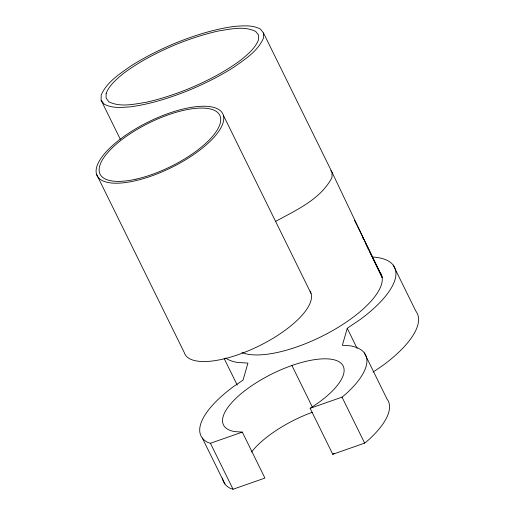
<?xml version="1.0" encoding="UTF-8"?>
<svg xmlns="http://www.w3.org/2000/svg" width="515" height="515" viewBox="0 0 515 515"><rect width="100%" height="100%" fill="white"/><g stroke="black" fill="none" stroke-linecap="round" stroke-linejoin="round"><path stroke-width="0.77" d="M120.291 139.23L101.114 100.251L101.198 95.069C106.85 81.904 119.68 73.954 130.907 65.965C144.831 57.165 159.579 49.775 174.74 43.363C193.943 35.638 213.796 29.155 234.37 26.407C243.099 25.795 252.466 24.791 260.468 29.117L263.506 33.012L332.053 172.313L382.175 277.514L369.5 251.507M263.506 33.012L263.423 38.194C257.77 51.358 244.934 59.309 233.713 67.298C219.789 76.098 205.041 83.488 189.874 89.9C170.677 97.631 150.824 104.107 130.244 106.856C121.521 107.468 112.154 108.472 104.146 104.146L101.114 100.251M373.188 257.049A96.717 35.29 -26.2 0 1 360.706 319.139L347.239 328.293L342.366 345.295L350.194 345.81A91.715 33.462 -26.2 0 1 345.571 394.252L342.031 397.142L310.146 408.318L332.767 454.294L364.652 443.112L368.193 440.222A91.715 33.462 -26.2 0 0 386.926 398.868L364.305 352.897M310.146 408.318L319.809 401.752A66.699 24.34 -26.2 0 0 331.956 359.354A66.699 24.34 -26.2 0 0 246.827 389.198A66.699 24.34 -26.2 0 0 234.679 431.596L242.314 432.104L264.929 478.075L233.05 489.25L230.553 488.478A91.715 33.462 -26.2 0 1 222.454 477.952M373.066 372.081L383.327 365.109A96.717 35.29 -26.2 0 0 415.824 311.099L393.202 265.128M332.767 454.294L334.055 453.419M275.531 221.469C296.016 210.152 320.781 199.331 331.969 177.501L332.053 172.313L330.752 170.645M225.557 357.977A96.717 35.29 -26.2 0 0 237.273 362.412L247.915 363.114L243.048 380.115L233.141 386.849A91.715 33.462 -26.2 0 0 207.931 442.507L210.429 443.28L242.314 432.104M347.239 328.293L357.133 348.404M223.317 115.18A70.034 25.557 -26.2 0 1 134.859 180.868A70.034 25.557 -26.2 0 1 121.617 138.136A70.034 25.557 -26.2 0 1 223.317 115.18L311.06 293.492M342.031 397.142L364.652 443.112M291.908 365.495L312.405 407.159M224.16 358.53L237.235 385.111M96.543 174.276L184.286 352.595A70.034 25.557 -26.2 0 0 258.073 346.408A70.034 25.557 -26.2 0 0 310.152 291.464M210.429 443.28L233.05 489.25M202.331 438.059L224.946 484.029M354.481 220.259L356.959 225.3M357.668 226.742L379.948 272.1A81.711 29.812 -26.2 0 1 334.641 329.452A81.711 29.812 -26.2 0 1 241.953 352.537M362.811 237.782L363.513 239.224M365.277 242.835L368.798 250.065M251.539 452.003A66.699 24.34 -26.2 0 1 312.309 412.264M106.161 93.324L106.084 98.198L108.935 101.848C120.459 107.5 133.816 104.191 145.867 102.331C160.777 99.041 175.274 94.2 189.411 88.477C207.616 80.739 225.364 71.649 241.232 59.759C247.947 54.133 255.157 48.333 258.459 39.938L258.536 35.072L255.685 31.415C244.161 25.763 230.804 29.072 218.753 30.932C203.843 34.222 189.34 39.063 175.203 44.786C156.998 52.524 139.256 61.613 123.388 73.503C116.667 79.13 109.463 84.936 106.161 93.324M136.057 179.149A66.699 24.34 -26.2 0 0 220.298 116.583A66.699 24.34 -26.2 0 0 123.439 138.451A66.699 24.34 -26.2 0 0 136.057 179.149"/></g></svg>
